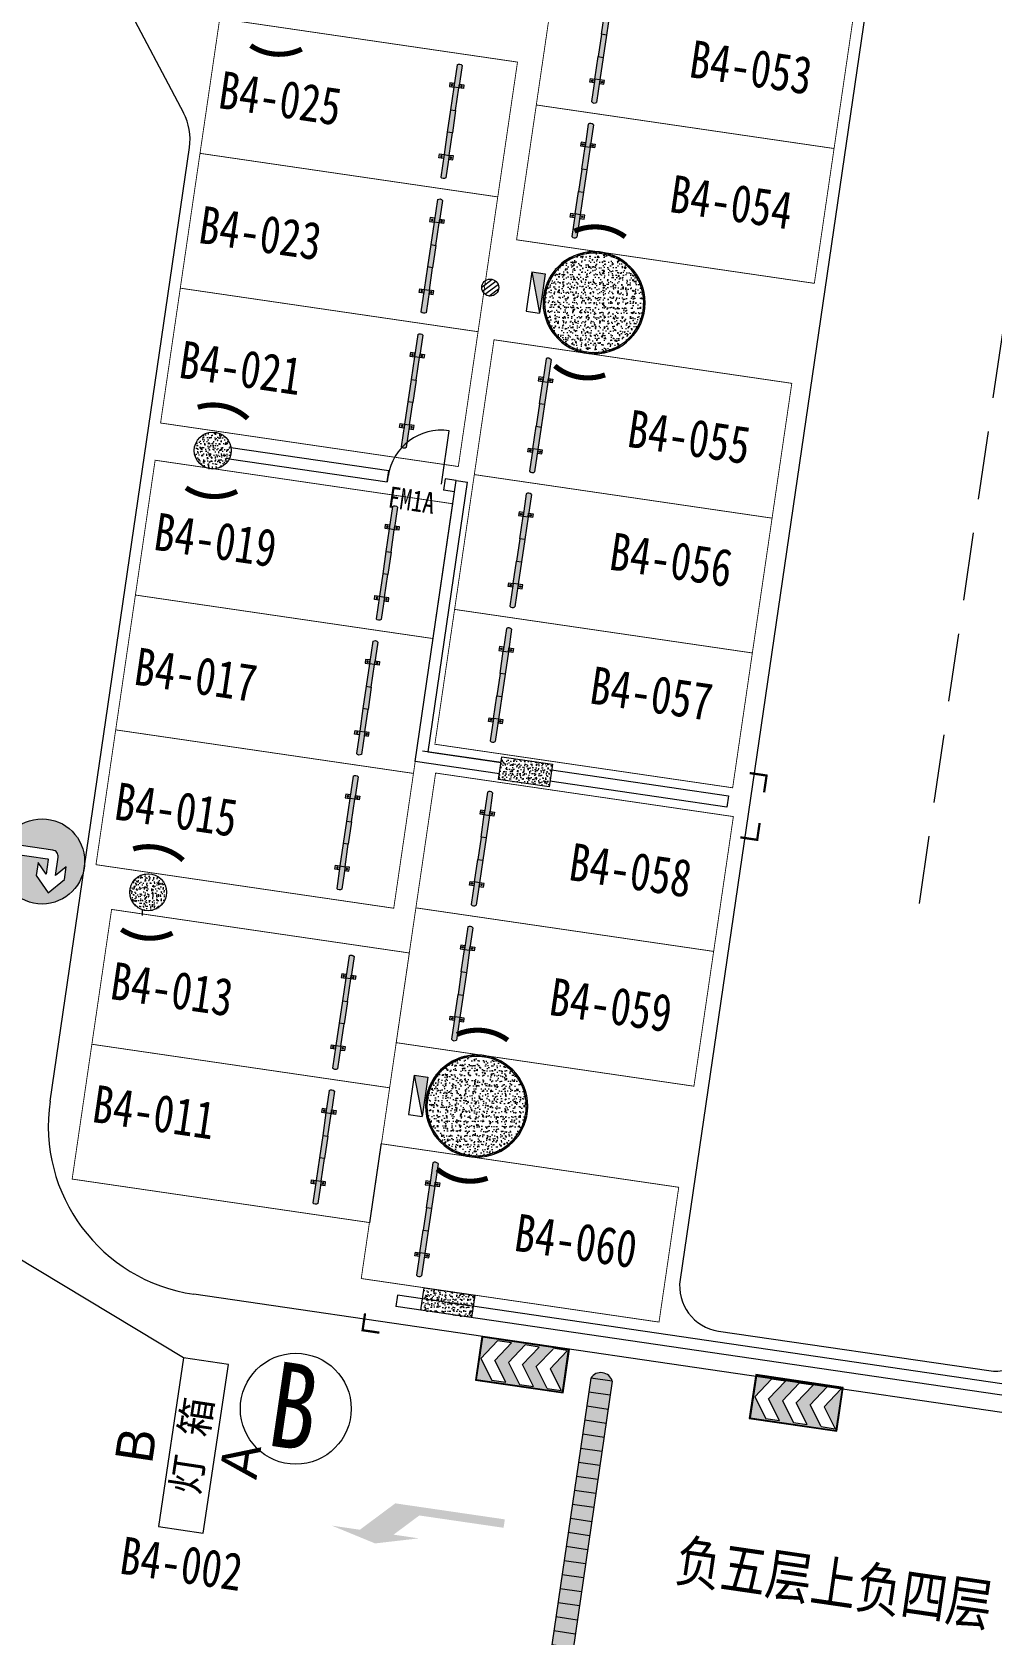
# Model space of a CAD drawing. Header units: inches. Extents: x -414268 to 632271, y -366004 to 318730.
# Drawn here: x -86079 to -69171, y 167147 to 195380 of the extents above; entities that cross this region are included whole.
import ezdxf
from ezdxf.enums import TextEntityAlignment as Align

# ---------------------------------------------------------------- set-up
doc = ezdxf.new("R2010")
doc.units = ezdxf.units.IN
doc.header["$LTSCALE"] = 1200
doc.header["$MEASUREMENT"] = 0
doc.linetypes.add('DASHEDX2', pattern=[1.5, 1, -0.5])
doc.layers.get('0').update_dxf_attribs({"linetype": 'CONTINUOUS', "lineweight": 0})
for name, color, linetype, lineweight in [('0--PAI--', 7, 'CONTINUOUS', 0), ('0--PAI--BLACK', 7, 'CONTINUOUS', 0), ('0--PAI--BLUE', 5, 'CONTINUOUS', 0), ('0--PAI--HUANG', 40, 'CONTINUOUS', 0), ('0--弧型立面标', 7, 'CONTINUOUS', 0), ('0--挡车架', 7, 'CONTINUOUS', 0), ('0--灯箱编号', 3, 'CONTINUOUS', 0), ('0--立面标', 7, 'CONTINUOUS', 0), ('0--路缘线', 1, 'CONTINUOUS', 0), ('0--转弯箭头', 7, 'CONTINUOUS', 0), ('0－－车位', 4, 'CONTINUOUS', 0), ('0－－车位号码', 7, 'CONTINUOUS', 0), ('7', 7, 'CONTINUOUS', 0), ('COL-GRID-UG-1_8A_200701111', 7, 'CONTINUOUS', 0), ('COL-GRID-UG-1_8A_200701112', 7, 'CONTINUOUS', 0), ('COL-GRID-UG-1_8A_200701113', 7, 'CONTINUOUS', 0), ('COL-GRID-UG-1_8A_200701115', 7, 'CONTINUOUS', 0), ('COL-GRID-UG-1_8A_200701116', 7, 'CONTINUOUS', 0), ('HY消火栓', 7, 'CONTINUOUS', 0), ('LEE-DL1', 7, 'CONTINUOUS', 0), ('LTP-UG4$0$A-WALL-PART', 7, 'CONTINUOUS', 0), ('PUB_TEXT', 7, 'CONTINUOUS', 0), ('WALL', 7, 'CONTINUOUS', 0), ('WINDOW', 7, 'CONTINUOUS', 0), ('WINDOW_TEXT', 7, 'CONTINUOUS', 0)]:
    doc.layers.add(name, color=color, linetype=linetype, lineweight=lineweight)
doc.styles.add('-宋体', font='', dxfattribs={"width": 0.8})
doc.styles.add('-黑体', font='simhei.ttf', dxfattribs={"width": 0.8})
doc.styles.add('SIMPLEX', font='SIMPLEX.SHX')
doc.styles.add('方正大黑', font='', dxfattribs={"width": 0.8})
doc.styles.get('-宋体').set_extended_font_data('SimSun')
doc.styles.get('方正大黑').set_extended_font_data('FZDaHei-B02S')
pattern_1 = [(50, (-65.09035, -5.26929), (0.14345204, -0.01255043), [0.015, -0.165]), (355, (-65.09035, -5.26929), (-0.02775027, 0.15043843), [0.012, -0.132]), (100.4514, (-65.0784, -5.27034), (0.11570188, 0.1378879), [0.01274804, -0.14022842]), (46.1842, (-65.09035, -5.2293), (0.2134482, -0.0331038), [0.0225, -0.2475]), (96.6356, (-65.07256, -5.23205), (0.18693254, 0.1948236), [0.01912206, -0.2103426]), (351.1842, (-65.09035, -5.2293), (0.1869324, 0.1948237), [0.018, -0.198]), (21, (-65.07035, -5.23929), (0.1193814, -0.08052378), [0.015, -0.165]), (326, (-65.07035, -5.23929), (0.04866307, 0.14503), [0.012, -0.132]), (71.4514, (-65.0604, -5.246), (0.16804453, 0.0645061), [0.01274804, -0.14022842]), (37.5, (-65.09035, -5.26929), (0.00243197, 0.06657877), [0, -0.1304, 0, -0.134, 0, -0.1325]), (7.5, (-65.09035, -5.26929), (0.05261391, 0.07888234), [0, -0.0764, 0, -0.1274, 0, -0.0505]), (327.5, (-65.13495, -5.26929), (0.106764487, -0.004510974), [0, -0.05, 0, -0.156, 0, -0.207]), (317.5, (-65.15495, -5.26929), (0.11663723, 0.020021), [0, -0.065, 0, -0.1036, 0, -0.147])]

# ---------------------------------------------------------------- blocks, each defined once
blk = doc.blocks.new('COL-GRID-UG-1.8a 20070111$0$.8')
at = {"layer": 'COL-GRID-UG-1_8A_200701112'}
h = blk.add_hatch(dxfattribs=at)
h.set_pattern_fill('AR-CONC', color=251, scale=0.02, angle=8.3206, style=0)
h.set_pattern_definition(pattern_1)
h.paths.add_polyline_path([(0.45, -0.2), (-0.45, -0.2), (-0.45, 0.2), (0.45, 0.2)])
at = {"layer": 'COL-GRID-UG-1_8A_200701113'}
blk.add_lwpolyline([(0.45, -0.2), (-0.45, -0.2), (-0.45, 0.2), (0.45, 0.2)], close=True, dxfattribs=at)
blk = doc.blocks.new('COL-GRID-UG-1.8a 20070111$0$.65')
at = {"layer": 'COL-GRID-UG-1_8A_200701112'}
h = blk.add_hatch(dxfattribs=at)
h.set_pattern_fill('AR-CONC', color=251, scale=0.02, angle=-71.4592, style=0)
h.set_pattern_definition([(330.22017, (9.78091, -53.02195), (0.01310158, -0.14340275), [0.015, -0.165]), (275.22017, (9.78091, -53.02195), (0.1431277, 0.05400243), [0.012, -0.132]), (20.67157, (9.782, -53.0339), (0.1562292, -0.08940044), [0.01274804, -0.14022842]), (326.40437, (9.82028, -53.01485), (0.0052938, -0.2159351), [0.0225, -0.2475]), (16.85577, (9.82072, -53.03285), (0.2249, -0.14939874), [0.0191221, -0.2103426]), (271.40437, (9.82028, -53.01485), (0.2249001, -0.1493986), [0.018, -0.198]), (301.22017, (9.81398, -53.03631), (-0.05806414, -0.13177464), [0.015, -0.165]), (246.22017, (9.81398, -53.03631), (0.1513632, -0.0221581), [0.012, -0.132]), (351.67157, (9.80915, -53.04729), (0.09329894, -0.1539328), [0.01274804, -0.14022842]), (317.72017, (9.78091, -53.02195), (0.065953887, 0.00941977), [0, -0.1304, 0, -0.134, 0, -0.1325]), (287.72017, (9.78091, -53.02195), (0.08696608, -0.037782905), [0, -0.0764, 0, -0.1274, 0, -0.0505]), (247.72017, (9.773, -52.978057), (0.01450395, -0.105870865), [0, -0.05, 0, -0.156, 0, -0.207]), (237.72017, (9.76945, -52.95837), (0.04039841, -0.11123423), [0, -0.065, 0, -0.1036, 0, -0.147])])
edge = h.paths.add_edge_path()
edge.add_arc((0, 0), 0.325, 8.3206, 368.3206)
at = {"layer": 'COL-GRID-UG-1_8A_200701113'}
blk.add_circle((0, 0), 0.325, dxfattribs=at)
blk = doc.blocks.new('COL-GRID-UG-1.8a 20070111$0$COL_1.8')
at = {"layer": 'COL-GRID-UG-1_8A_200701116'}
h = blk.add_hatch(dxfattribs=at)
h.set_pattern_fill('STEEL', color=256, scale=0.5, style=0)
h.set_pattern_definition([(315, (21.45, -21.45), (-0.04419417, -0.04419417), []), (315, (21.45, -21.48125), (-0.04419417, -0.04419417), [])])
edge = h.paths.add_edge_path(flags=16)
edge.add_arc((0, 0), 0.875, 0, 360)
edge = h.paths.add_edge_path()
edge.add_arc((0, 0), 0.9, 0, 360)
h = blk.add_hatch(dxfattribs=at)
h.set_pattern_fill('AR-CONC', color=256, scale=0.025, style=0)
h.set_pattern_definition([(310, (21.45, -21.45), (0.17931505, 0.015688), [0.01875, -0.20625]), (5, (21.45, -21.45), (-0.0346878, -0.188048), [0.015, -0.165]), (259.5486, (21.46494, -21.4487), (0.1446273, -0.1723599), [0.015935, -0.1752855]), (313.8158, (21.45, -21.5), (0.2668103, 0.0413798), [0.028125, -0.309375]), (263.3644, (21.47223, -21.49655), (0.2336657, -0.2435295), [0.0239026, -0.2629282]), (8.8158, (21.45, -21.5), (0.2336655, -0.2435297), [0.0225, -0.2475]), (339, (21.475, -21.4875), (0.14922676, 0.1006547), [0.01875, -0.20625]), (34, (21.475, -21.4875), (0.0608288, -0.1812875), [0.015, -0.165]), (288.5486, (21.48744, -21.47911), (0.2100557, -0.0806326), [0.015935, -0.1752855]), (322.5, (21.45, -21.45), (0.00303996, -0.08322346), [0, -0.163, 0, -0.1675, 0, -0.165625]), (352.5, (21.45, -21.45), (0.06576738, -0.09860293), [0, -0.0955, 0, -0.15925, 0, -0.063125]), (32.5, (21.39425, -21.45), (0.13345561, 0.00563872), [0, -0.0625, 0, -0.195, 0, -0.25875]), (42.5, (21.36925, -21.45), (0.14579654, -0.02502625), [0, -0.08125, 0, -0.1295, 0, -0.18375])])
edge = h.paths.add_edge_path()
edge.add_arc((0, 0), 0.875, 0, 360)
at = {"layer": 'COL-GRID-UG-1_8A_200701115'}
for radius in [0.9, 0.875]:
    blk.add_circle((0, 0), radius, dxfattribs=at)
blk = doc.blocks.new('HY')
for p, q in [((0, 0), (0.24, 0)), ((0, 0), (0.24, -0.7)), ((0, 0), (0, -0.7)), ((0.24, 0), (0.24, -0.7)), ((0, -0.7), (0.24, -0.7))]:
    blk.add_line(p, q)
blk.add_solid([(0, 0), (0.24, 0), (0.24, -0.7)])
blk = doc.blocks.new('$DDT_AUDIT_GENERATED__1DE2')
at = {"layer": 'COL-GRID-UG-1_8A_200701112'}
h = blk.add_hatch(dxfattribs=at)
h.set_pattern_fill('AR-CONC', color=251, scale=0.02, angle=8.3206, style=0)
h.set_pattern_definition(pattern_1)
h.paths.add_polyline_path([(0.45, -0.2), (-0.45, -0.2), (-0.45, 0.2), (0.45, 0.2)])
at = {"layer": 'COL-GRID-UG-1_8A_200701113'}
blk.add_lwpolyline([(0.45, -0.2), (-0.45, -0.2), (-0.45, 0.2), (0.45, 0.2)], close=True, dxfattribs=at)
blk = doc.blocks.new('_DBLK')
blk.add_line((-0.45, 0), (-0.45, -0.95))
blk.add_arc((-0.45, 0), 0.95, 270, 0)
at = {"layer": 'WINDOW_TEXT', "style": 'SIMPLEX', "flags": 9}
blk.add_attdef('A', text='', height=1, dxfattribs=at).set_placement((0, 1.5), align=Align.MIDDLE)
blk = doc.blocks.new('A$C6F4820FC')
at = {"layer": '0--挡车架'}
h = blk.add_hatch(color=256, dxfattribs=at)
h.paths.add_polyline_path([(2018, 79, 0.395204), (2018, 169), (1617, 169), (1617, 79), (1684, 79)])
h.paths.add_polyline_path([(819, 169), (819, 79), (1217, 79), (1217, 169)])
h.paths.add_polyline_path([(418, 79), (418, 169), (351, 169), (18, 169, 0.395204), (18, 79)])
h = blk.add_hatch(color=256, dxfattribs=at)
h.paths.add_polyline_path([(1617, 169), (1684, 169), (1684, 249), (1617, 249)])
h.paths.add_polyline_path([(1639, 209, -1), (1663, 209, -1)], flags=16)
h.paths.add_polyline_path([(1617, 0), (1684, 0), (1684, 79), (1617, 79)])
h.paths.add_polyline_path([(1639, 40, -1), (1663, 40, -1)], flags=16)
h.paths.add_polyline_path([(351, 249), (351, 169), (418, 169), (418, 249)])
h.paths.add_polyline_path([(397, 209, 1), (372, 209, 1)], flags=16)
h.paths.add_polyline_path([(418, 79), (351, 79), (351, 0), (418, 0)])
h.paths.add_polyline_path([(372, 40, -1), (397, 40, -1)], flags=16)
h = blk.add_hatch(color=40, dxfattribs=at)
h.paths.add_polyline_path([(1217, 169), (1217, 79), (1617, 79), (1617, 169)])
h.paths.add_polyline_path([(819, 79), (819, 169), (418, 169), (418, 79)])
for p, q in [((18, 169), (418, 169)), ((18, 79), (418, 79)), ((819, 169), (1217, 169)), ((819, 79), (1217, 79)), ((1617, 169), (2018, 169)), ((1617, 79), (2018, 79))]:
    blk.add_line(p, q, dxfattribs=at)
for points in [[(418, 169), (351, 169), (351, 249), (418, 249)], [(418, 79), (351, 79), (351, 0), (418, 0)], [(1617, 169), (1684, 169), (1684, 249), (1617, 249)], [(1617, 79), (1684, 79), (1684, 0), (1617, 0)]]:
    blk.add_lwpolyline(points, close=True, dxfattribs=at)
at = {"layer": '0--挡车架', "color": 0}
for points in [[(819, 169), (819, 79), (418, 79), (418, 169)], [(1617, 169), (1617, 79), (1217, 79), (1217, 169)]]:
    blk.add_lwpolyline(points, close=True, dxfattribs=at)
at = {"layer": '0--挡车架'}
for centre in [(385, 209), (385, 40), (1651, 209), (1651, 40)]:
    blk.add_circle(centre, 12.1, dxfattribs=at)
for centre, start, end in [((66, 124), 136.8717, 223.1283), ((1970, 124), 316.8717, 43.1283)]:
    blk.add_arc(centre, 65.8, start, end, dxfattribs=at)
blk = doc.blocks.new('A$C001A7B1A')
at = {"layer": '0－－车位', "const_width": 15}
blk.add_lwpolyline([(2407, 5308), (7, 5308), (7, 7), (2407, 7)], close=True, dxfattribs=at)
at = {"layer": '0--挡车架'}
blk.add_blockref('A$C6F4820FC', (190, 883), dxfattribs=at)
blk = doc.blocks.new('A$C5703102E')
at = {"layer": '0--PAI--BLUE'}
h = blk.add_hatch(color=5, dxfattribs=at)
h.paths.add_polyline_path([(220, 300), (410, 569), (220, 569), (30, 300), (220, 30), (410, 30)], flags=16)
h.paths.add_polyline_path([(10, 10), (1189, 10), (1189, 589), (10, 589)])
h.paths.add_polyline_path([(410, 300), (600, 30), (790, 30), (600, 300), (790, 569), (600, 569)], flags=16)
h.paths.add_polyline_path([(1169, 30), (979, 30), (790, 300), (979, 569), (1169, 569), (979, 300)], flags=16)
at = {"layer": '0--PAI--'}
for p, q in [((789, 300), (979, 569)), ((1169, 569), (979, 300)), ((979, 30), (789, 300)), ((979, 300), (1169, 30))]:
    blk.add_line(p, q, dxfattribs=at)
for points in [[(0, 0), (1199, 0), (1199, 599), (0, 599)], [(10, 10), (1189, 10), (1189, 589), (10, 589)], [(220, 300), (410, 569), (220, 569), (30, 300), (220, 30), (410, 30)], [(410, 300), (599, 30), (789, 30), (599, 300), (789, 569), (599, 569)]]:
    blk.add_lwpolyline(points, close=True, dxfattribs=at)
for points in [[(1169, 579), (979, 579)], [(979, 30), (1169, 30)]]:
    blk.add_lwpolyline(points, dxfattribs=at)
blk = doc.blocks.new('A$C78C42253')
at = {"layer": '0--PAI--BLACK'}
h = blk.add_hatch(color=256, dxfattribs=at)
h.paths.add_polyline_path([(5875, 0, 0.657895), (5875, 380)])
h.paths.add_polyline_path([(5375, 0), (5625, 0), (5625, 380), (5375, 380)])
h.paths.add_polyline_path([(4875, 0), (5125, 0), (5125, 380), (4875, 380)])
h.paths.add_polyline_path([(4625, 380), (4375, 380), (4375, 0), (4625, 0)])
h.paths.add_polyline_path([(3875, 0), (4125, 0), (4125, 380), (3875, 380)])
h.paths.add_polyline_path([(3375, 0), (3625, 0), (3625, 380), (3375, 380)])
h.paths.add_polyline_path([(2875, 0), (3125, 0), (3125, 380), (2875, 380)])
h.paths.add_polyline_path([(2375, 0), (2625, 0), (2625, 380), (2375, 380)])
h.paths.add_polyline_path([(2125, 380), (1875, 380), (1875, 0), (2125, 0)])
h.paths.add_polyline_path([(1375, 0), (1625, 0), (1625, 380), (1375, 380)])
h.paths.add_polyline_path([(875, 0), (1125, 0), (1125, 380), (875, 380)])
h.paths.add_polyline_path([(375, 0), (625, 0), (625, 380), (375, 380)])
h.paths.add_polyline_path([(125, 0), (125, 380, 0.657895)])
at = {"layer": '0--PAI--HUANG'}
h = blk.add_hatch(color=40, dxfattribs=at)
h.paths.add_polyline_path([(5625, 0), (5875, 0), (5875, 380), (5625, 380)])
h.paths.add_polyline_path([(5125, 0), (5375, 0), (5375, 380), (5125, 380)])
h.paths.add_polyline_path([(4875, 380), (4625, 380), (4625, 0), (4875, 0)])
h.paths.add_polyline_path([(4375, 380), (4125, 380), (4125, 0), (4375, 0)])
h.paths.add_polyline_path([(3875, 380), (3625, 380), (3625, 0), (3875, 0)])
h.paths.add_polyline_path([(3375, 380), (3125, 380), (3125, 0), (3375, 0)])
h.paths.add_polyline_path([(2625, 0), (2875, 0), (2875, 380), (2625, 380)])
h.paths.add_polyline_path([(2375, 380), (2125, 380), (2125, 0), (2375, 0)])
h.paths.add_polyline_path([(1875, 380), (1625, 380), (1625, 0), (1875, 0)])
h.paths.add_polyline_path([(1375, 380), (1125, 380), (1125, 0), (1375, 0)])
h.paths.add_polyline_path([(625, 0), (875, 0), (875, 380), (625, 380)])
h.paths.add_polyline_path([(375, 380), (125, 380), (125, 0), (375, 0)])
for p, q in [((125, 380), (125, 0)), ((125, 380), (5875, 380)), ((375, 380), (375, 0)), ((625, 380), (625, 0)), ((875, 380), (875, 0)), ((1125, 380), (1125, 0)), ((1375, 380), (1375, 0)), ((1625, 380), (1625, 0)), ((1875, 380), (1875, 0)), ((2125, 380), (2125, 0)), ((2375, 380), (2375, 0)), ((2625, 380), (2625, 0)), ((2875, 380), (2875, 0)), ((3125, 380), (3125, 0)), ((3375, 380), (3375, 0)), ((3625, 380), (3625, 0)), ((3875, 380), (3875, 0)), ((4125, 380), (4125, 0)), ((4375, 380), (4375, 0)), ((4625, 380), (4625, 0)), ((4875, 380), (4875, 0)), ((5125, 380), (5125, 0)), ((5375, 380), (5375, 0)), ((5625, 380), (5625, 0)), ((5875, 380), (5875, 0)), ((125, 0), (5875, 0))]:
    blk.add_line(p, q)
for centre, start, end in [((207, 190), 113.3186, 246.6814), ((5793, 190), 293.3186, 66.6814)]:
    blk.add_arc(centre, 207, start, end)
blk = doc.blocks.new('A$C7C86658F')
at = {"lineweight": 0, "ltscale": 5}
blk.add_lwpolyline([(-6107, 112213), (-3107, 112213), (-3107, 113013), (-6107, 113013)], close=True, dxfattribs=at)
at = {"layer": 'PUB_TEXT', "style": '-宋体'}
blk.add_text('灯 箱', height=500, dxfattribs=at).set_placement((-5467, 112392))
blk = doc.blocks.new('A$C05C00BD5')
blk.add_blockref('A$C7C86658F', (15918, -1756))
at = {"color": 1, "style": '方正大黑'}
for s, p in [('B', (10869, 111531)), ('A', (10869, 109671))]:
    blk.add_text(s, height=662, dxfattribs=at).set_placement(p)
blk = doc.blocks.new('A$C50091FAB')
at = {"layer": '0--PAI--BLUE'}
h = blk.add_hatch(color=256, dxfattribs=at)
edge = h.paths.add_edge_path()
edge.add_arc((300, 400), 300, 0, 360)
edge = h.paths.add_edge_path(flags=16)
edge.add_line((312, 574), (384, 507))
edge.add_line((384, 507), (254, 507))
edge.add_arc((254, 463), 44, 90, 180)
edge.add_line((210, 463), (210, 174))
edge.add_line((210, 174), (276, 174))
edge.add_line((276, 174), (276, 436))
edge.add_arc((281, 436), 5, 90, 180, ccw=False)
edge.add_line((281, 441), (384, 441))
edge.add_line((384, 441), (312, 374))
edge.add_line((312, 374), (404, 374))
edge.add_line((404, 374), (512, 474))
edge.add_line((512, 474), (404, 574))
edge.add_line((404, 574), (312, 574))
at = {"layer": '0--PAI--'}
blk.add_lwpolyline([(312, 574), (384, 507), (254, 507, 0.414214), (210, 463), (210, 174), (276, 174), (276, 436, -0.414214), (281, 441), (384, 441), (312, 374), (404, 374), (512, 474), (404, 574)], format="xyb", close=True, dxfattribs=at)
blk.add_circle((300, 400), 300, dxfattribs=at)
at = {"layer": '7'}
blk.add_line((600, 0), (0, 0), dxfattribs=at)

msp = doc.modelspace()

# ---------------------------------------------------------------- hatches: boundary and pattern name
at = {"layer": '0--转弯箭头'}
msp.add_hatch(color=256, dxfattribs=at).paths.add_polyline_path([(-80036.6, 168758.9), (-80799.3, 169072.5), (-80304.5, 169000.2), (-79680.7, 169464.8), (-79087.1, 169378), (-77751.3, 169182.6), (-77773, 169034.2), (-79257.2, 169251.3), (-79710.9, 168913.4), (-79265.6, 168848.2)])
at = {"layer": 'LEE-DL1'}
h = msp.add_hatch(dxfattribs=at)
h.set_pattern_fill('ANSI31', color=256, scale=533.333333, style=0)
h.set_pattern_definition([(36.6794, (-44950.58, 162918.09), (-39.82246, 53.46603), [])])
edge = h.paths.add_edge_path()
edge.add_arc((-78008.6, 190879.2), 150, 0, 360)

# ---------------------------------------------------------------- linework, layer by layer
for p, q in [((-79644.5, 173129.1), (-79673.4, 172931.2)), ((-66897, 171264.8), (-79644.5, 173129.1)), ((-64522.1, 170715.3), (-79673.4, 172931.2))]:
    msp.add_line(p, q)
at = {"color": 6}
msp.add_lwpolyline([(-83410, 172026), (-101732.5, 183065.7), (-129825.6, 187174.4)], dxfattribs=at)
at = {"layer": '0--弧型立面标', "const_width": 90}
for points in [[(-81329.4, 195079.5, -0.2679492), (-82227.2, 195141.9, -0.2679492)], [(-75630.1, 191773.6, 0.2679492), (-76524.5, 191873.9, 0.2679492)], [(-75985.9, 189341.2, -0.2679492), (-76871.5, 189501.2, -0.2679492)], [(-82280.8, 188574.2, 0.2679492), (-83158.9, 188771.5, 0.2679492)], [(-82468.6, 187289.6, -0.2679492), (-83366.5, 187352, -0.2679492)], [(-83418.6, 180794.2, 0.2679492), (-84296.7, 180991.5, 0.2679492)], [(-83606.5, 179509.6, -0.2679492), (-84504.3, 179572, -0.2679492)], [(-77699.5, 177624.1, 0.2679492), (-78593.9, 177724.4, 0.2679492)], [(-78055.2, 175191.7, -0.2679492), (-78940.9, 175351.7, -0.2679492)]]:
    msp.add_lwpolyline(points, format="xyb", dxfattribs=at)
at = {"layer": '0--立面标', "const_width": 40}
for points in [[(-73437.2, 182328.3), (-73140.4, 182284.9), (-73183.8, 181988.1)], [(-73602.9, 181195.7), (-73306, 181152.3), (-73262.6, 181449.1)], [(-79959.8, 172470.7), (-80256.6, 172514.1), (-80213.2, 172810.9)]]:
    msp.add_lwpolyline(points, dxfattribs=at)
at = {"layer": '0--路缘线'}
for p, q in [((-69203.7, 210739.6), (-74663.7, 173406.4)), ((-84660, 196325.5), (-83412.1, 193958.5)), ((-85762.1, 176550.1), (-83307.2, 193347.4)), ((-64695.5, 170437.5), (-83227.7, 173147.8)), ((-73987.9, 172499.1), (-69226.7, 171802.8))]:
    msp.add_line(p, q, dxfattribs=at)
at = {"layer": '0--路缘线', "linetype": 'DASHEDX2'}
msp.add_line((-68978.9, 190123.2), (-70499.9, 179722.6), dxfattribs=at)
at = {"layer": '0--路缘线'}
for centre, radius, start, end in [((-84296.7, 193492.1), 1000, 351.6794, 27.8002), ((-82793.6, 176116.3), 3000, 171.68531, 261.6794), ((-73872.1, 173290.7), 800, 171.6794, 261.6794), ((-69111, 172594.3), 800, 261.6794, 351.6794)]:
    msp.add_arc(centre, radius, start, end, dxfattribs=at)
at = {"layer": 'LEE-DL1'}
msp.add_circle((-78008.6, 190879.2), 150, dxfattribs=at)
at = {"layer": 'LTP-UG4$0$A-WALL-PART'}
msp.add_line((-84135.2, 179819.8), (-84135.1, 179919.2), dxfattribs=at)
at = {"layer": 'PUB_TEXT', "color": 6}
msp.add_circle((-81433.6, 171131.5), 976.4, dxfattribs=at)
at = {"layer": 'WALL'}
for p, q in [((-82576.3, 188062.5), (-79793.9, 187655.5)), ((-82605.2, 187864.6), (-79822.8, 187457.6)), ((-79822.8, 187457.6), (-79793.9, 187655.5)), ((-79793.9, 187655.5), (-79822.8, 187457.6)), ((-79330.4, 182532.6), (-78606.5, 187481.9)), ((-78804.4, 187510.8), (-78833.4, 187312.9)), ((-78606.5, 187481.9), (-78804.4, 187510.8)), ((-78606.5, 187481.9), (-78408.6, 187452.9)), ((-79103.5, 182701.6), (-78408.6, 187452.9)), ((-78635.5, 187284), (-78833.4, 187312.9)), ((-77817.2, 182513.5), (-79202.5, 182716))]:
    msp.add_line(p, q, dxfattribs=at)
for points in [[(-79103.5, 182701.6), (-77817.2, 182513.5)], [(-77846.1, 182315.6), (-79330.4, 182532.6)], [(-76926.7, 182383.2), (-73809.8, 181927.4), (-73838.8, 181729.5), (-76955.6, 182185.3)]]:
    msp.add_lwpolyline(points, dxfattribs=at)

# ---------------------------------------------------------------- block references
for name, p, rotation in [('A$C001A7B1A', (-76855.4, 196478.8), 261.6793996873682), ('A$C001A7B1A', (-77202.7, 194104), 261.6793996873682), ('A$C001A7B1A', (-77947.3, 189968.2), 261.6793996873682), ('A$C001A7B1A', (-78294.6, 187593.5), 261.6793996873682), ('A$C001A7B1A', (-78641.9, 185218.8), 261.6793996873682), ('A$C001A7B1A', (-78976.4, 182336.8), 261.6793996873682), ('A$C001A7B1A', (-79323.7, 179962.1), 261.6793996873682), ('A$C001A7B1A', (-79938.8, 175807.4), 261.6793996873682), ('A$C05C00BD5', (24719.3, 142864.3), 81.47512307556634), ('A$C78C42253', (-76217, 171794), 261.6793996840337)]:
    msp.add_blockref(name, p, dxfattribs=dict(rotation=rotation))
at = {"xscale": -1, "rotation": 81.67939966381174}
for p in [(-77520.2, 194857.5), (-77867.6, 192482.8), (-78214.9, 190108), (-78658.1, 187077.5), (-79005.4, 184702.8), (-79352.7, 182328), (-79425.1, 179165), (-79772.4, 176790.2)]:
    msp.add_blockref('A$C001A7B1A', p, dxfattribs=at)
at = {"layer": '7'}
for name, p, xscale, yscale, zscale, rotation in [('A$C50091FAB', (-86784, 181658.6), 2.499999999999108, 2.5, 2.5, 261.679397626821), ('A$C5703102E', (-78267.9, 171635), 1.299999999959486, 1.299999999991996, 1.3, 351.6793996836047), ('A$C5703102E', (-73444.3, 170961.4), 1.299999999959486, 1.299999999991996, 1.3, 351.6793996836047)]:
    msp.add_blockref(name, p, dxfattribs=dict(at, xscale=xscale, yscale=yscale, zscale=zscale, rotation=rotation))
at = {"layer": 'COL-GRID-UG-1_8A_200701111', "yscale": 1000.000000000002, "zscale": 1000}
for name, p, xscale, rotation in [('COL-GRID-UG-1.8a 20070111$0$COL_1.8', (-76178.1, 190611.5), -999.9999999999881, 171.6793996836047), ('COL-GRID-UG-1.8a 20070111$0$.8', (-77386.4, 182349.4), 999.999999999988, 351.6793996836047), ('COL-GRID-UG-1.8a 20070111$0$COL_1.8', (-78247.4, 176462), -999.9999999999881, 171.6793996836047), ('$DDT_AUDIT_GENERATED__1DE2', (-78753.9, 172998.9), 999.999999999988, 351.6793996836047)]:
    msp.add_blockref(name, p, dxfattribs=dict(at, xscale=xscale, rotation=rotation))
at = {"layer": 'COL-GRID-UG-1_8A_200701112', "xscale": 999.999999999988, "yscale": 1000.000000000002, "zscale": 1000, "rotation": 351.6793996836047}
for p in [(-82896.8, 188008.3), (-84034.6, 180228.2)]:
    msp.add_blockref('COL-GRID-UG-1.8a 20070111$0$.65', p, dxfattribs=at)
at = {"layer": 'HY消火栓', "xscale": 999.999999999988, "yscale": 1000.000000000002, "zscale": 1000, "rotation": 351.6793996836047}
for p in [(-77276.8, 191157.7), (-79346.2, 177008.3)]:
    msp.add_blockref('HY', p, dxfattribs=at)
at = {"layer": 'WINDOW', "xscale": 999.999999999988, "yscale": 1000.000000000002, "zscale": 1000, "rotation": 171.6793996836103}
msp.add_blockref('_DBLK', (-79313.6, 187484.2), dxfattribs=at)

# ---------------------------------------------------------------- texts
at = {"layer": '0--灯箱编号', "color": 3, "style": '-黑体', "width": 0.8}
msp.add_text('B4-002', height=660, rotation=351.6794, dxfattribs=at).set_placement((-84559.7, 168231.5))
at = {"layer": '0－－车位号码', "style": '-黑体', "width": 0.8}
for s, p in [('B4-053', (-74527.8, 194589.5)), ('B4-025', (-82822.4, 194044.9)), ('B4-054', (-74875.1, 192214.7)), ('B4-023', (-83169.7, 191670.1)), ('B4-021', (-83517, 189295.4)), ('B4-055', (-75619.7, 188079)), ('B4-019', (-83960.3, 186264.8)), ('B4-056', (-75936, 185916.4)), ('B4-017', (-84307.6, 183890.1)), ('B4-057', (-76280.7, 183559.3)), ('B4-015', (-84654.9, 181515.4)), ('B4-058', (-76648.8, 180447.6)), ('B4-013', (-84727.3, 178352.3)), ('B4-059', (-76996.1, 178072.8)), ('B4-011', (-85044.2, 176185.8)), ('B4-060', (-77611.2, 173918.1))]:
    msp.add_text(s, height=660, rotation=351.6794, dxfattribs=at).set_placement(p)
at = {"layer": 'PUB_TEXT', "color": 220, "style": '-黑体', "width": 0.8}
msp.add_text('B', height=1500, rotation=351.6794, dxfattribs=at).set_placement((-81973.8, 170493))
at = {"layer": 'PUB_TEXT', "style": '-黑体', "width": 0.8}
msp.add_text('负五层上负四层', height=735, rotation=351.6794, dxfattribs=at).set_placement((-74777.4, 168108.6))
at = {"layer": 'WINDOW_TEXT', "style": '-黑体', "width": 0.8}
msp.add_text('FM1A', height=375, rotation=351.6794, dxfattribs=at).set_placement((-79823.4, 187009.7))

doc.saveas('drawing.dxf')
